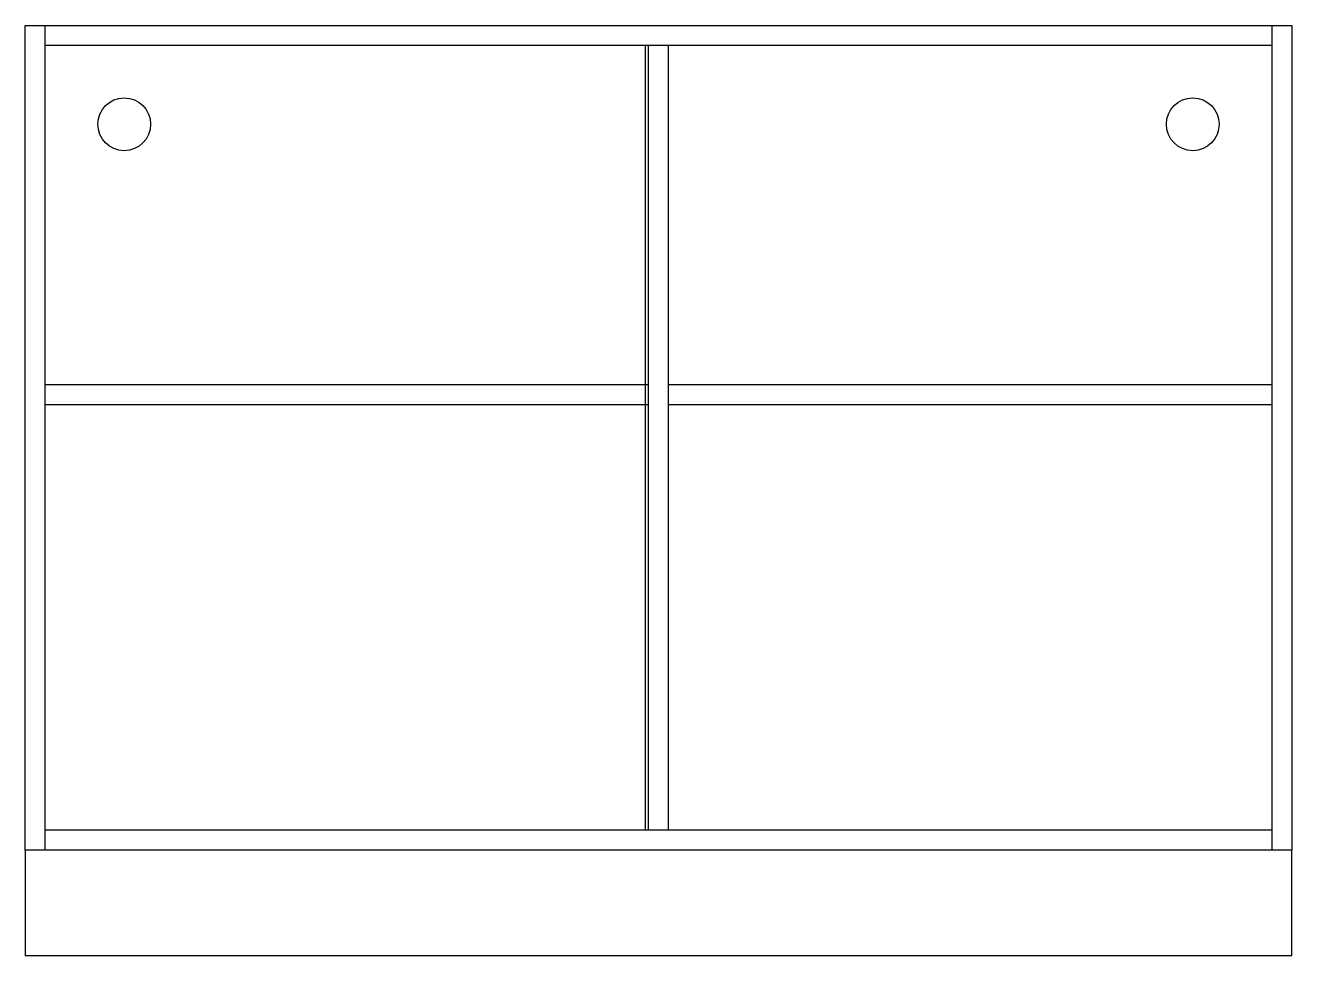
# Model space of a CAD drawing. Extents: x 0 to 48, y 0 to 35.2.
import ezdxf

# ---------------------------------------------------------------- set-up
doc = ezdxf.new("R2010")
doc.units = 0
doc.header["$LTSCALE"] = 3
doc.linetypes.add('HIDDEN', pattern=[0])
doc.layers.get('0').update_dxf_attribs({"linetype": 'CONTINUOUS'})
doc.layers.add('HID', color=7, linetype='HIDDEN')

msp = doc.modelspace()

# ---------------------------------------------------------------- linework, layer by layer
at = {"color": 0}
for p, q in [((0, 4), (0, 35.25)), ((0, 35.25), (48, 35.25)), ((0.75, 4), (0.75, 35.25)), ((47.25, 35.25), (47.25, 4)), ((48, 35.25), (48, 4)), ((0.75, 34.5), (47.25, 34.5)), ((23.5, 34.5), (23.5, 4.75)), ((47.25, 4.75), (0.75, 4.75)), ((48, 4), (0, 4)), ((0, 4), (0, 0)), ((48, 0), (48, 4)), ((0, 0), (48, 0))]:
    msp.add_line(p, q, dxfattribs=at)
for centre in [(3.75, 31.5), (44.25, 31.5)]:
    msp.add_circle(centre, 1, dxfattribs=at)
at = {"layer": 'HID', "color": 0}
for p, q in [((23.625, 4.75), (23.625, 34.5)), ((24.375, 4.75), (24.375, 34.5)), ((23.625, 21.625), (0.75, 21.625)), ((47.25, 21.625), (24.375, 21.625)), ((23.625, 20.875), (0.75, 20.875)), ((47.25, 20.875), (24.375, 20.875))]:
    msp.add_line(p, q, dxfattribs=at)

doc.saveas('drawing.dxf')
